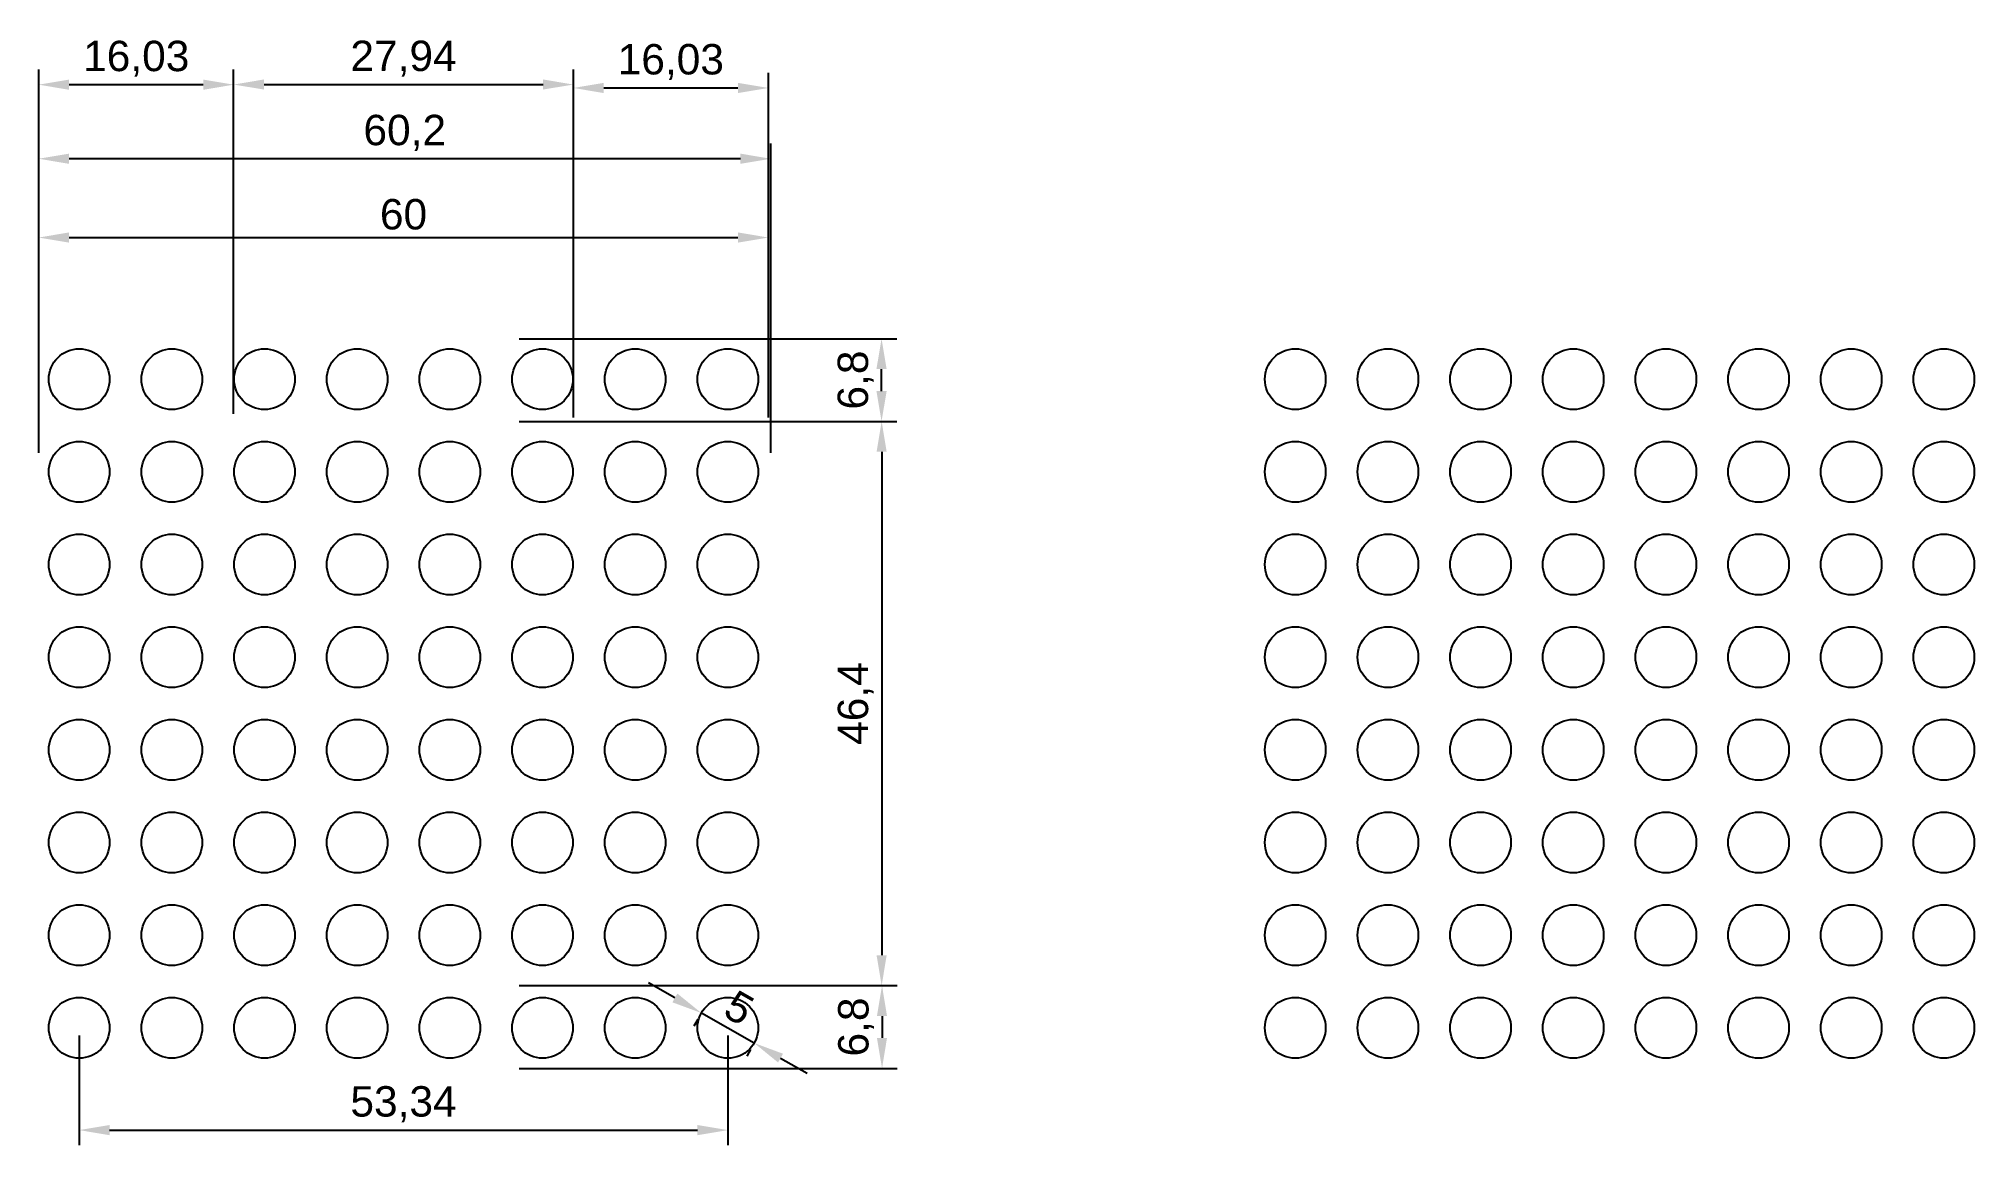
# Model space of a CAD drawing. Header units: millimetres. Extents: x 0 to 159, y -6 to 85.
import ezdxf

# ---------------------------------------------------------------- set-up
doc = ezdxf.new("R2010")
doc.units = ezdxf.units.MM
doc.styles.get("Standard").update_dxf_attribs({"font": 'arial.ttf'})
doc.dimstyles.new('ISO-25', dxfattribs={"dimtxt": 2.5, "dimasz": 2.5, "dimexe": 1.25, "dimexo": 0.625, "dimtad": 1, "dimtxsty": 'Standard', "dimcen": 2.5, "dimadec": 0, "dimazin": 0, "dimtfac": 1, "dimtmove": 0, "dimatfit": 3, "dimfxl": 1, "dimarcsym": 0})

# ---------------------------------------------------------------- blocks, each defined once
blk = doc.blocks.new('*D6')
at = {"color": 0, "lineweight": -2, "transparency": 16777216}
for p, q in [((0, 60.62), (0, 69.57)), ((60, 60.62), (60, 69.57)), ((2.5, 68.32), (57.5, 68.32))]:
    blk.add_line(p, q, dxfattribs=at)
at = {"color": 0, "transparency": 16777216}
for points in [[(2.5, 68.74), (2.5, 67.9), (0, 68.32)], [(57.5, 68.74), (57.5, 67.9), (60, 68.32)]]:
    blk.add_solid(points, dxfattribs=at)
at = {"layer": 'Defpoints', "color": 0, "transparency": 16777216}
for p in [(60, 68.32), (0, 60), (60, 60)]:
    blk.add_point(p, dxfattribs=at)
at = {"color": 0, "transparency": 16777216, "insert": (30, 70.22), "char_height": 2.5, "attachment_point": 5}
blk.add_mtext('60', dxfattribs=at)
blk = doc.blocks.new('*D7')
at = {"color": 0, "lineweight": -2, "transparency": 16777216}
for p, q in [((0, 50.62), (0, 76.05)), ((60.2, 50.62), (60.2, 76.05)), ((57.7, 74.8), (2.5, 74.8))]:
    blk.add_line(p, q, dxfattribs=at)
at = {"color": 0, "transparency": 16777216}
for points in [[(2.5, 75.22), (2.5, 74.38), (0, 74.8)], [(57.7, 75.22), (57.7, 74.38), (60.2, 74.8)]]:
    blk.add_solid(points, dxfattribs=at)
at = {"layer": 'Defpoints', "color": 0, "transparency": 16777216}
for p in [(0, 74.8), (0, 50), (60.2, 50)]:
    blk.add_point(p, dxfattribs=at)
at = {"color": 0, "transparency": 16777216, "insert": (30.1, 76.93), "char_height": 2.5, "attachment_point": 5}
blk.add_mtext('60,2', dxfattribs=at)
blk = doc.blocks.new('*D9')
at = {"color": 0, "lineweight": -2, "transparency": 16777216}
for p, q in [((3.33, 2.71), (3.33, -6.33)), ((56.67, 2.71), (56.67, -6.33)), ((5.83, -5.08), (54.17, -5.08))]:
    blk.add_line(p, q, dxfattribs=at)
at = {"color": 0, "transparency": 16777216}
for points in [[(5.83, -4.66), (5.83, -5.5), (3.33, -5.08)], [(54.17, -4.66), (54.17, -5.5), (56.67, -5.08)]]:
    blk.add_solid(points, dxfattribs=at)
at = {"layer": 'Defpoints', "color": 0, "transparency": 16777216}
for p in [(3.33, 3.33), (56.67, 3.33), (56.67, -5.08)]:
    blk.add_point(p, dxfattribs=at)
at = {"color": 0, "transparency": 16777216, "insert": (30, -2.95), "char_height": 2.5, "attachment_point": 5}
blk.add_mtext('53,34', dxfattribs=at)
blk = doc.blocks.new('*D10')
at = {"color": 0, "lineweight": -2, "transparency": 16777216}
for p, q in [((52.32, 5.79), (50.15, 7.03)), ((54.19, 4.02), (53.87, 3.47)), ((58.84, 2.08), (54.49, 4.55)), ((58.53, 1.55), (58.22, 0.99)), ((61.01, 0.84), (63.18, -0.39))]:
    blk.add_line(p, q, dxfattribs=at)
at = {"color": 0, "transparency": 16777216}
for points in [[(52.52, 6.15), (52.11, 5.43), (54.49, 4.55)], [(61.21, 1.2), (60.8, 0.48), (58.84, 2.08)]]:
    blk.add_solid(points, dxfattribs=at)
at = {"layer": 'Defpoints', "color": 0, "transparency": 16777216}
for p in [(54.49, 4.55), (54.5, 4.57), (58.84, 2.09)]:
    blk.add_point(p, dxfattribs=at)
at = {"color": 0, "transparency": 16777216, "insert": (57.6, 4.97), "char_height": 2.5, "attachment_point": 5, "rotation": 330.3334}
blk.add_mtext('5', dxfattribs=at)
blk = doc.blocks.new('*D11')
at = {"color": 0, "lineweight": -2, "transparency": 16777216}
for p, q in [((16.03, 53.83), (16.03, 82.15)), ((43.97, 53.83), (43.97, 82.15)), ((18.53, 80.9), (41.47, 80.9))]:
    blk.add_line(p, q, dxfattribs=at)
at = {"color": 0, "transparency": 16777216}
for points in [[(18.53, 81.32), (18.53, 80.49), (16.03, 80.9)], [(41.47, 81.32), (41.47, 80.49), (43.97, 80.9)]]:
    blk.add_solid(points, dxfattribs=at)
at = {"layer": 'Defpoints', "color": 0, "transparency": 16777216}
for p in [(43.97, 80.9), (16.03, 53.2, -16.2), (43.97, 53.2, -8.2)]:
    blk.add_point(p, dxfattribs=at)
at = {"color": 0, "transparency": 16777216, "insert": (30, 83.03), "char_height": 2.5, "attachment_point": 5}
blk.add_mtext('27,94', dxfattribs=at)
blk = doc.blocks.new('*D12')
at = {"color": 0, "lineweight": -2, "transparency": 16777216}
for p, q in [((0, 53.83), (0, 82.14)), ((16.03, 53.83), (16.03, 82.14)), ((13.53, 80.89), (2.5, 80.89))]:
    blk.add_line(p, q, dxfattribs=at)
at = {"color": 0, "transparency": 16777216}
for points in [[(2.5, 81.31), (2.5, 80.47), (0, 80.89)], [(13.53, 81.31), (13.53, 80.47), (16.03, 80.89)]]:
    blk.add_solid(points, dxfattribs=at)
at = {"layer": 'Defpoints', "color": 0, "transparency": 16777216}
for p in [(0, 80.89), (0, 53.2), (16.03, 53.2, -8.2)]:
    blk.add_point(p, dxfattribs=at)
at = {"color": 0, "transparency": 16777216, "insert": (8.02, 83.02), "char_height": 2.5, "attachment_point": 5}
blk.add_mtext('16,03', dxfattribs=at)
blk = doc.blocks.new('*D13')
at = {"color": 0, "lineweight": -2, "transparency": 16777216}
for p, q in [((43.97, 53.52), (43.97, 81.87)), ((60, 53.52), (60, 81.87)), ((46.47, 80.62), (57.5, 80.62))]:
    blk.add_line(p, q, dxfattribs=at)
at = {"color": 0, "transparency": 16777216}
for points in [[(46.47, 81.04), (46.47, 80.2), (43.97, 80.62)], [(57.5, 81.04), (57.5, 80.2), (60, 80.62)]]:
    blk.add_solid(points, dxfattribs=at)
at = {"layer": 'Defpoints', "color": 0, "transparency": 16777216}
for p in [(60, 80.62), (43.97, 52.9, -8.2), (60, 52.9)]:
    blk.add_point(p, dxfattribs=at)
at = {"color": 0, "transparency": 16777216, "insert": (51.98, 82.75), "char_height": 2.5, "attachment_point": 5}
blk.add_mtext('16,03', dxfattribs=at)
blk = doc.blocks.new('*D17')
at = {"color": 0, "lineweight": -2, "transparency": 16777216}
for p, q in [((44.6, 53.2), (70.57, 53.2)), ((69.32, 50.7), (69.32, 9.3)), ((44.6, 6.8), (70.57, 6.8))]:
    blk.add_line(p, q, dxfattribs=at)
at = {"color": 0, "transparency": 16777216}
for points in [[(68.9, 50.7), (69.73, 50.7), (69.32, 53.2)], [(68.9, 9.3), (69.73, 9.3), (69.32, 6.8)]]:
    blk.add_solid(points, dxfattribs=at)
at = {"layer": 'Defpoints', "color": 0, "transparency": 16777216}
for p in [(43.97, 53.2, -8.2), (43.97, 6.8, -8.2), (69.32, 6.8)]:
    blk.add_point(p, dxfattribs=at)
at = {"color": 0, "transparency": 16777216, "insert": (67.19, 30), "char_height": 2.5, "attachment_point": 5, "rotation": 90}
blk.add_mtext('46,4', dxfattribs=at)
blk = doc.blocks.new('*D18')
at = {"color": 0, "lineweight": -2, "transparency": 16777216}
for p, q in [((39.52, 60), (70.56, 60)), ((69.31, 55.7), (69.31, 57.5)), ((39.52, 53.2), (70.56, 53.2))]:
    blk.add_line(p, q, dxfattribs=at)
at = {"color": 0, "transparency": 16777216}
for points in [[(68.89, 57.5), (69.73, 57.5), (69.31, 60)], [(68.89, 55.7), (69.73, 55.7), (69.31, 53.2)]]:
    blk.add_solid(points, dxfattribs=at)
at = {"layer": 'Defpoints', "color": 0, "transparency": 16777216}
for p in [(38.89, 60), (69.31, 60), (38.89, 53.2, -8.2)]:
    blk.add_point(p, dxfattribs=at)
at = {"color": 0, "transparency": 16777216, "insert": (67.18, 56.6), "char_height": 2.5, "attachment_point": 5, "rotation": 90}
blk.add_mtext('6,8', dxfattribs=at)
blk = doc.blocks.new('*D19')
at = {"color": 0, "lineweight": -2, "transparency": 16777216}
for p, q in [((39.52, 6.8), (70.6, 6.8)), ((69.35, 4.3), (69.35, 2.5)), ((39.52, 0), (70.6, 0))]:
    blk.add_line(p, q, dxfattribs=at)
at = {"color": 0, "transparency": 16777216}
for points in [[(68.93, 4.3), (69.76, 4.3), (69.35, 6.8)], [(68.93, 2.5), (69.76, 2.5), (69.35, 0)]]:
    blk.add_solid(points, dxfattribs=at)
at = {"layer": 'Defpoints', "color": 0, "transparency": 16777216}
for p in [(38.89, 6.8, -8.2), (38.89, 0), (69.35, 0)]:
    blk.add_point(p, dxfattribs=at)
at = {"color": 0, "transparency": 16777216, "insert": (67.22, 3.4), "char_height": 2.5, "attachment_point": 5, "rotation": 90}
blk.add_mtext('6,8', dxfattribs=at)

msp = doc.modelspace()

# ---------------------------------------------------------------- linework, layer by layer
for centre in [(3.33, 56.67), (10.95, 56.67), (18.57, 56.67), (26.19, 56.67), (33.81, 56.67), (41.43, 56.67), (49.05, 56.67), (56.67, 56.67), (103.33, 56.67), (110.95, 56.67), (118.57, 56.67), (126.19, 56.67), (133.81, 56.67), (141.43, 56.67), (149.05, 56.67), (156.67, 56.67), (3.33, 49.05), (10.95, 49.05), (18.57, 49.05), (26.19, 49.05), (33.81, 49.05), (41.43, 49.05), (49.05, 49.05), (56.67, 49.05), (103.33, 49.05), (110.95, 49.05), (118.57, 49.05), (126.19, 49.05), (133.81, 49.05), (141.43, 49.05), (149.05, 49.05), (156.67, 49.05), (3.33, 41.43), (10.95, 41.43), (18.57, 41.43), (26.19, 41.43), (33.81, 41.43), (41.43, 41.43), (49.05, 41.43), (56.67, 41.43), (103.33, 41.43), (110.95, 41.43), (118.57, 41.43), (126.19, 41.43), (133.81, 41.43), (141.43, 41.43), (149.05, 41.43), (156.67, 41.43), (3.33, 33.81), (10.95, 33.81), (18.57, 33.81), (26.19, 33.81), (33.81, 33.81), (41.43, 33.81), (49.05, 33.81), (56.67, 33.81), (103.33, 33.81), (110.95, 33.81), (118.57, 33.81), (126.19, 33.81), (133.81, 33.81), (141.43, 33.81), (149.05, 33.81), (156.67, 33.81), (3.33, 26.19), (10.95, 26.19), (18.57, 26.19), (26.19, 26.19), (33.81, 26.19), (41.43, 26.19), (49.05, 26.19), (56.67, 26.19), (103.33, 26.19), (110.95, 26.19), (118.57, 26.19), (126.19, 26.19), (133.81, 26.19), (141.43, 26.19), (149.05, 26.19), (156.67, 26.19), (3.33, 18.57), (10.95, 18.57), (18.57, 18.57), (26.19, 18.57), (33.81, 18.57), (41.43, 18.57), (49.05, 18.57), (56.67, 18.57), (103.33, 18.57), (110.95, 18.57), (118.57, 18.57), (126.19, 18.57), (133.81, 18.57), (141.43, 18.57), (149.05, 18.57), (156.67, 18.57), (3.33, 10.95), (10.95, 10.95), (18.57, 10.95), (26.19, 10.95), (33.81, 10.95), (41.43, 10.95), (49.05, 10.95), (56.67, 10.95), (103.33, 10.95), (110.95, 10.95), (118.57, 10.95), (126.19, 10.95), (133.81, 10.95), (141.43, 10.95), (149.05, 10.95), (156.67, 10.95), (3.33, 3.33), (10.95, 3.33), (18.57, 3.33), (26.19, 3.33), (33.81, 3.33), (41.43, 3.33), (49.05, 3.33), (56.67, 3.33), (103.33, 3.33), (110.95, 3.33), (118.57, 3.33), (126.19, 3.33), (133.81, 3.33), (141.43, 3.33), (149.05, 3.33), (156.67, 3.33)]:
    msp.add_circle(centre, 2.5)

# ---------------------------------------------------------------- dimensions: what is measured, and where the dimension line sits
for base, p1, p2, picture, middle in [((0, 80.888), (16.03, 53.2, -8.2), (0, 53.2), '*D12', (8.015, 83.016)), ((43.97, 80.903), (16.03, 53.2, -16.2), (43.97, 53.2, -8.2), '*D11', (30, 83.03)), ((60, 80.621), (43.97, 52.9, -8.2), (60, 52.9), '*D13', (51.985, 82.748)), ((0, 74.8), (60.2, 50), (0, 50), '*D7', (30.1, 76.927)), ((60, 68.321), (0, 60), (60, 60), '*D6', (30, 70.222)), ((56.67, -5.078), (3.33, 3.33), (56.67, 3.33), '*D9', (30, -2.951))]:
    dim = msp.add_linear_dim(base=base, p1=p1, p2=p2, dimstyle='ISO-25')
    dim.commit()
    dim.dimension.update_dxf_attribs({"geometry": picture, "text_midpoint": middle})
for base, p1, p2, picture, middle in [((69.311, 60), (38.89, 53.2, -8.2), (38.89, 60), '*D18', (67.184, 56.6)), ((69.316, 6.8), (43.97, 53.2, -8.2), (43.97, 6.8, -8.2), '*D17', (67.189, 30)), ((69.346, 0), (38.89, 6.8, -8.2), (38.89, 0), '*D19', (67.219, 3.4))]:
    dim = msp.add_linear_dim(base=base, p1=p1, p2=p2, angle=90, dimstyle='ISO-25')
    dim.commit()
    dim.dimension.update_dxf_attribs({"geometry": picture, "text_midpoint": middle})
dim = msp.add_aligned_dim(p1=(58.842, 2.093), p2=(54.498, 4.567), distance=0.014, dimstyle='ISO-25')
dim.commit()
dim.dimension.update_dxf_attribs({"geometry": '*D10', "text_midpoint": (57.601, 4.965)})

doc.saveas('drawing.dxf')
